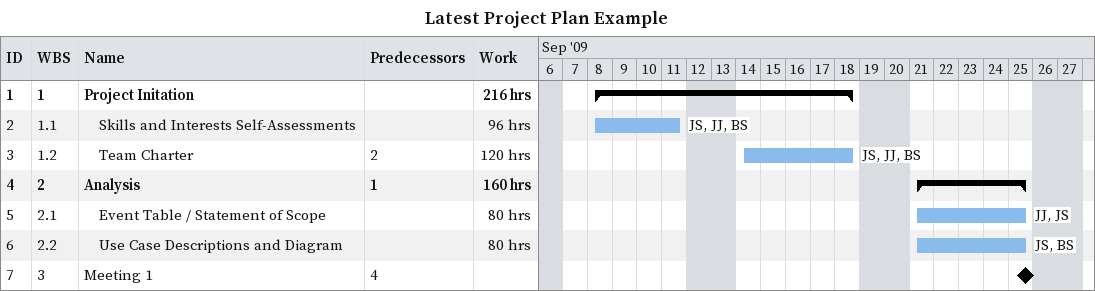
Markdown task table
Latest Project Plan Example

| ID | WBS | Task | Start | Finish | Predecessors | Resources | Work (h) |
|---|---|---|---|---|---|---|---|
| 1 | 1 | **Project Initation** | 2009-09-08 | 2009-09-18 |  |  | 216 |
| 2 | 1.1 | Skills and Interests Self-Assessments | 2009-09-08 | 2009-09-11 |  | JS, JJ, BS | 96 |
| 3 | 1.2 | Team Charter | 2009-09-14 | 2009-09-18 | 2 | JS, JJ, BS | 120 |
| 4 | 2 | **Analysis** | 2009-09-21 | 2009-09-25 | 1 |  | 160 |
| 5 | 2.1 | Event Table / Statement of Scope | 2009-09-21 | 2009-09-25 |  | JJ, JS | 80 |
| 6 | 2.2 | Use Case Descriptions and Diagram | 2009-09-21 | 2009-09-25 |  | JS, BS | 80 |
| 7 | 3 | Meeting 1 (milestone) | 2009-09-25 | 2009-09-25 | 4 |  |  |
